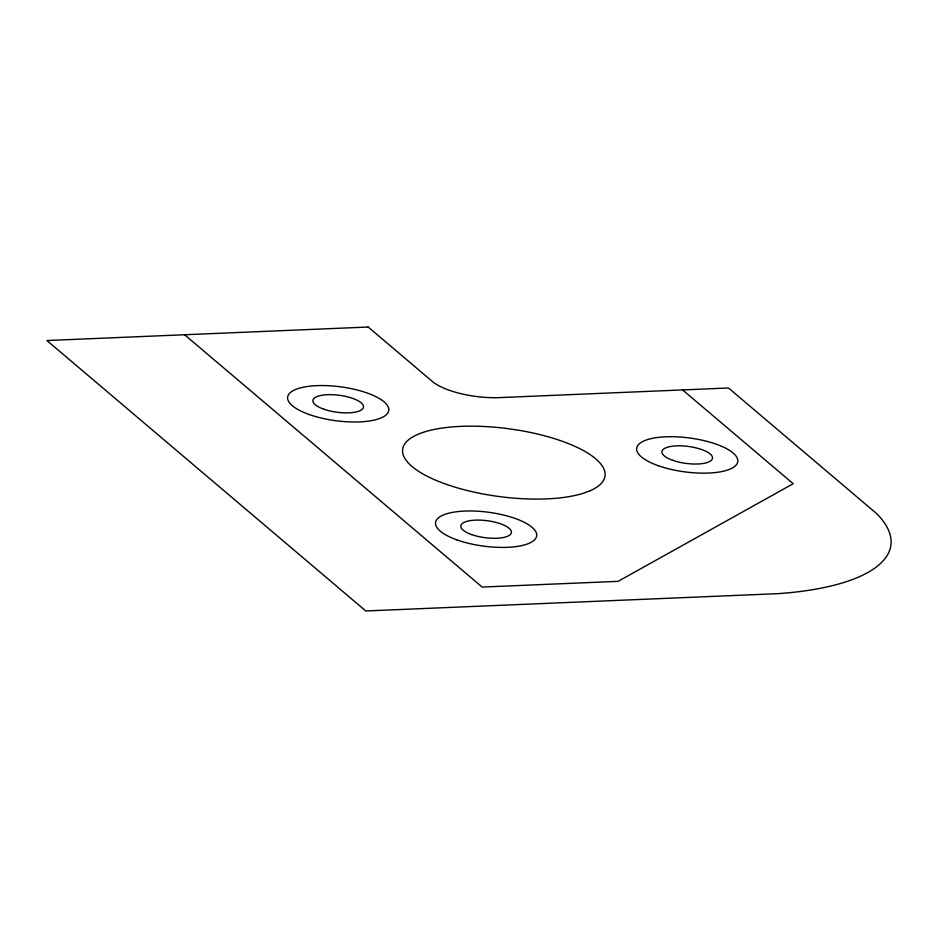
<?xml version="1.0" encoding="UTF-8"?>
<svg xmlns="http://www.w3.org/2000/svg" width="938" height="938" viewBox="0 0 938 938"><rect width="100%" height="100%" fill="white"/><g stroke="black" fill="none" stroke-linecap="round" stroke-linejoin="round"><path stroke-width="1.41" d="M682.606 389.927L793.208 483.715L618.095 581.349L482.132 587.059L184.598 334.749M590.377 490.633L582.779 493.435A102.031 34.225 7.5 0 1 412.04 466.491A102.031 34.225 7.5 0 1 506.098 428.408L519.289 430.343A102.031 34.225 7.5 0 1 590.377 490.633M368.188 327.034L46.9 340.529L365.808 610.966L778.317 593.637A218.988 73.457 7.5 0 0 876.42 513.426L728.498 387.992L499.579 397.606A51.015 17.119 7.5 0 1 432.312 381.414L368.188 327.034M658.148 465.658A51.015 17.119 7.5 0 0 737.643 462.317A51.015 17.119 7.5 0 0 665.839 436.803A51.015 17.119 7.5 0 0 658.148 465.658M323.657 409.132A25.514 8.559 7.5 0 0 363.405 407.467A25.514 8.559 7.5 0 0 327.503 394.699A25.514 8.559 7.5 0 0 323.657 409.132M672.675 460.288A25.514 8.559 7.5 0 0 712.434 458.623A25.514 8.559 7.5 0 0 676.521 445.867A25.514 8.559 7.5 0 0 672.675 460.288M471.58 534.566A25.514 8.559 7.5 0 0 511.327 532.89A25.514 8.559 7.5 0 0 475.414 520.133A25.514 8.559 7.5 0 0 471.58 534.566M457.041 539.925A51.015 17.119 7.5 0 0 536.536 536.583A51.015 17.119 7.5 0 0 464.732 511.069A51.015 17.119 7.5 0 0 457.041 539.925M309.13 414.502A51.015 17.119 7.5 0 0 388.625 411.161A51.015 17.119 7.5 0 0 316.821 385.647A51.015 17.119 7.5 0 0 309.13 414.502"/></g></svg>
